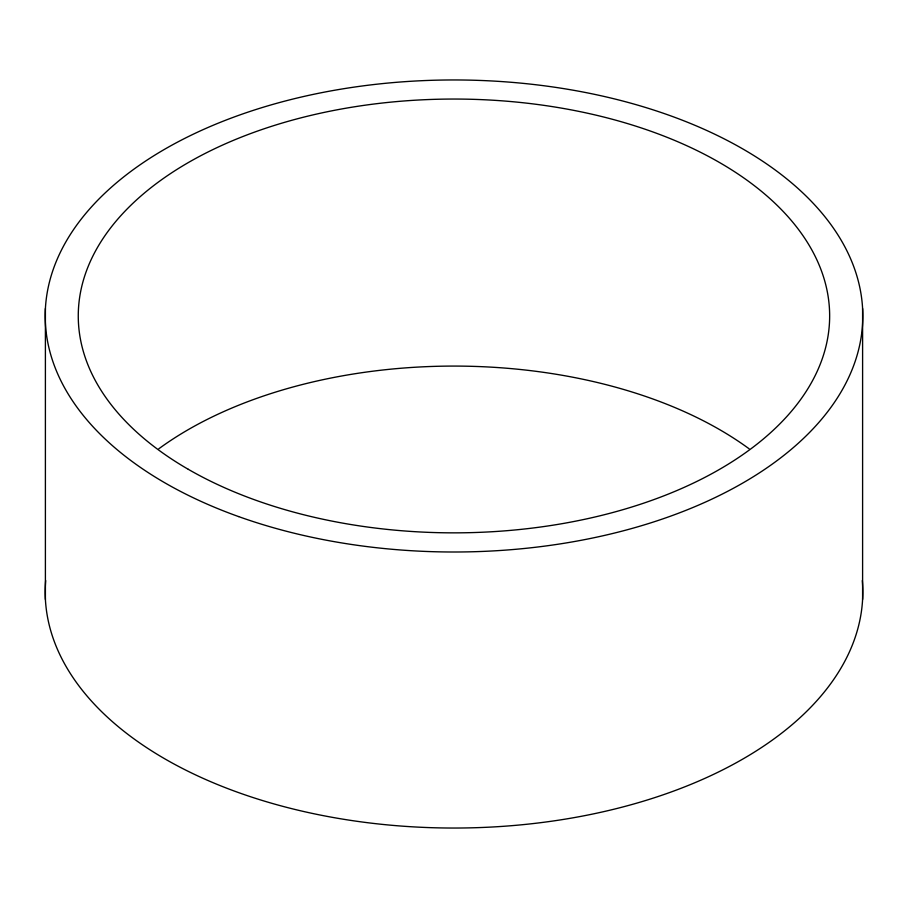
<?xml version="1.0" encoding="UTF-8"?>
<svg xmlns="http://www.w3.org/2000/svg" width="908" height="908" viewBox="0 0 908 908"><rect width="100%" height="100%" fill="white"/><g stroke="black" fill="none" stroke-linecap="round" stroke-linejoin="round"><path stroke-width="1.36" d="M862.6 308.561L862.6 599.439M45.4 308.561L45.4 599.439M862.316 580.564A408.804 236.023 0 0 1 454 828.039A408.804 236.023 0 0 1 45.684 580.564M158.764 448.813A375.685 216.898 0 0 1 749.145 448.813M238.577 516.573A408.804 236.023 0 0 0 862.6 323.396A408.804 236.023 0 0 0 260.823 107.973A408.804 236.023 0 0 0 238.577 516.573M188.308 469.322A375.685 216.898 0 0 0 816.848 372.087A375.685 216.898 0 0 0 356.719 106.44A375.685 216.898 0 0 0 188.308 469.322"/></g></svg>
